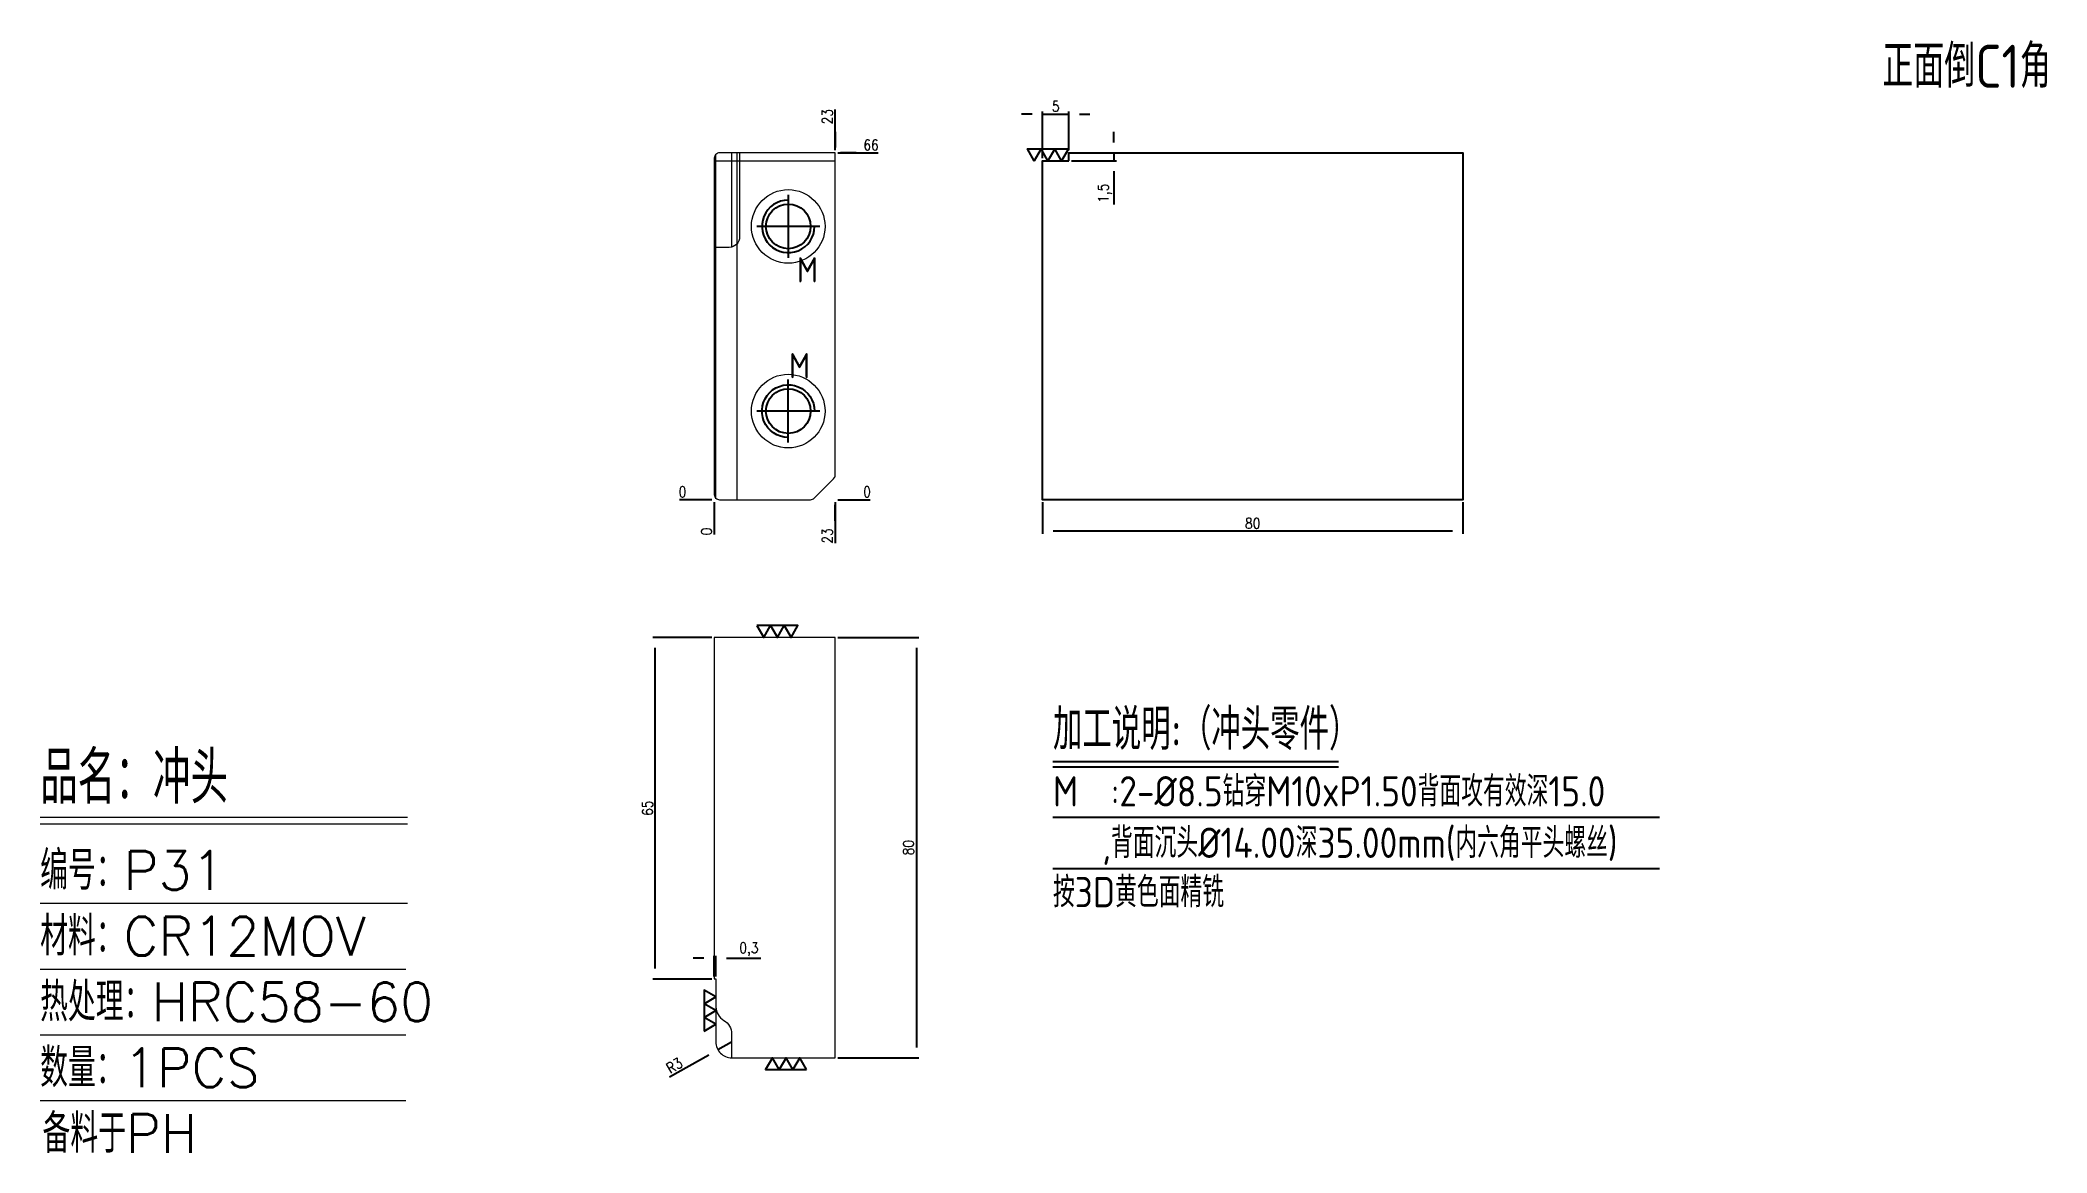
# Model space of a CAD drawing. Header units: millimetres. Extents: x 92888 to 93270, y 9297 to 9509.
import ezdxf
from ezdxf.enums import TextEntityAlignment as Align

# ---------------------------------------------------------------- set-up
doc = ezdxf.new("R2010")
doc.units = ezdxf.units.MM
doc.linetypes.add('CENTER', pattern=[0])
doc.linetypes.add('HIDDEN', pattern=[0])
for name, color, linetype in [('DIM', 4, 'Continuous'), ('PUNCH', 2, 'Continuous'), ('TEXT', 4, 'Continuous')]:
    doc.layers.add(name, color=color, linetype=linetype)
doc.styles.add('chinesef_fs', font='simplex.shx', dxfattribs={"bigfont": 'gbcbig.shx'})
doc.styles.add('gbenor', font='gbenor.shx', dxfattribs={"bigfont": 'gbcbig.shx'})
doc.styles.get("Standard").update_dxf_attribs({"font": 'txt.shx', "width": 0.85, "bigfont": 'ctxt.shx'})
doc.dimstyles.new('T-2-WX', dxfattribs={"dimtxt": 2, "dimasz": 2, "dimexe": 0.5, "dimexo": 0.5, "dimgap": 0.5, "dimtad": 1, "dimtxsty": 'Standard', "dimblk": 'OPEN30', "dimcen": 0, "dimazin": 3, "dimtfac": 1, "dimtmove": 0, "dimatfit": 3, "dimldrblk": 'OPEN30', "dimlwd": -1, "dimlwe": -1})

# ---------------------------------------------------------------- blocks, each defined once
blk = doc.blocks.new('*D7579')
at = {"layer": 'Defpoints', "color": 0}
for p in [(93015.99, 9421.28), (93038.99, 9421.28), (93043.99, 9421.28)]:
    blk.add_point(p, dxfattribs=at)
at = {"layer": 'DIM', "color": 0}
blk.add_line((93039.49, 9421.28), (93045.63, 9421.28), dxfattribs=at)
at = {"layer": 'DIM', "color": 0, "insert": (93045.06, 9422.78), "char_height": 2, "attachment_point": 5}
blk.add_mtext('0', dxfattribs=at)
blk = doc.blocks.new('_Open30')
blk = doc.blocks.new('*D7580')
at = {"layer": 'Defpoints', "color": 0}
for p in [(93038.99, 9487.27), (93043.99, 9487.27), (93015.99, 9421.28)]:
    blk.add_point(p, dxfattribs=at)
at = {"layer": 'DIM', "color": 0}
for p, q in [((93039.49, 9487.27), (93042.99, 9487.27)), ((93042.99, 9487.27), (93039.99, 9487.27)), ((93039.99, 9487.27), (93047.17, 9487.27))]:
    blk.add_line(p, q, dxfattribs=at)
at = {"layer": 'DIM', "color": 0, "insert": (93045.83, 9488.77), "char_height": 2, "attachment_point": 5}
blk.add_mtext('66', dxfattribs=at)
blk = doc.blocks.new('*D7581')
at = {"layer": 'Defpoints', "color": 0}
for p in [(93010.99, 9421.28), (93015.99, 9421.28), (93015.99, 9421.28)]:
    blk.add_point(p, dxfattribs=at)
at = {"layer": 'DIM', "color": 0}
blk.add_line((93015.49, 9421.28), (93009.36, 9421.28), dxfattribs=at)
at = {"layer": 'DIM', "color": 0, "insert": (93009.93, 9422.78), "char_height": 2, "attachment_point": 5}
blk.add_mtext('0', dxfattribs=at)
blk = doc.blocks.new('*D7582')
at = {"layer": 'Defpoints', "color": 0}
for p in [(93015.99, 9421.28), (93038.99, 9421.28), (93038.99, 9416.28)]:
    blk.add_point(p, dxfattribs=at)
at = {"layer": 'DIM', "color": 0}
for p, q in [((93038.99, 9420.78), (93038.99, 9417.28)), ((93038.99, 9417.28), (93038.99, 9420.28)), ((93038.99, 9420.28), (93038.99, 9413.02))]:
    blk.add_line(p, q, dxfattribs=at)
at = {"layer": 'DIM', "color": 0, "insert": (93037.49, 9414.4), "char_height": 2, "attachment_point": 5, "rotation": 90}
blk.add_mtext('23', dxfattribs=at)
blk = doc.blocks.new('*D7583')
at = {"layer": 'Defpoints', "color": 0}
for p in [(93015.99, 9421.28), (93015.99, 9421.28), (93015.99, 9416.28)]:
    blk.add_point(p, dxfattribs=at)
at = {"layer": 'DIM', "color": 0}
blk.add_line((93015.99, 9420.78), (93015.99, 9414.64), dxfattribs=at)
at = {"layer": 'DIM', "color": 0, "insert": (93014.49, 9415.21), "char_height": 2, "attachment_point": 5, "rotation": 90}
blk.add_mtext('0', dxfattribs=at)
blk = doc.blocks.new('*D7584')
at = {"layer": 'Defpoints', "color": 0}
for p in [(93038.99, 9492.27), (93038.99, 9487.27), (93015.99, 9421.28)]:
    blk.add_point(p, dxfattribs=at)
at = {"layer": 'DIM', "color": 0}
for p, q in [((93038.99, 9488.27), (93038.99, 9495.53)), ((93038.99, 9487.77), (93038.99, 9491.27)), ((93038.99, 9491.27), (93038.99, 9488.27))]:
    blk.add_line(p, q, dxfattribs=at)
at = {"layer": 'DIM', "color": 0, "insert": (93037.49, 9494.15), "char_height": 2, "attachment_point": 5, "rotation": 90}
blk.add_mtext('23', dxfattribs=at)
blk = doc.blocks.new('*D7585')
at = {"layer": 'Defpoints', "color": 0}
for p in [(93038.99, 9395.09), (93038.99, 9315.09), (93054.45, 9315.09)]:
    blk.add_point(p, dxfattribs=at)
at = {"layer": 'DIM', "color": 0}
for p, q in [((93039.49, 9395.09), (93054.95, 9395.09)), ((93054.45, 9393.09), (93054.45, 9317.09)), ((93039.49, 9315.09), (93054.95, 9315.09))]:
    blk.add_line(p, q, dxfattribs=at)
at = {"layer": 'DIM', "color": 0, "insert": (93052.95, 9355.09), "char_height": 2, "attachment_point": 5, "rotation": 90}
blk.add_mtext('80', dxfattribs=at)
blk = doc.blocks.new('*D7586')
at = {"layer": 'Defpoints', "color": 0}
for p in [(93004.76, 9395.09), (93015.99, 9395.09), (93015.99, 9330.09)]:
    blk.add_point(p, dxfattribs=at)
at = {"layer": 'DIM', "color": 0}
for p, q in [((93015.49, 9395.09), (93004.26, 9395.09)), ((93004.76, 9332.09), (93004.76, 9393.09)), ((93015.49, 9330.09), (93004.26, 9330.09))]:
    blk.add_line(p, q, dxfattribs=at)
at = {"layer": 'DIM', "color": 0, "insert": (93003.26, 9362.59), "char_height": 2, "attachment_point": 5, "rotation": 90}
blk.add_mtext('65', dxfattribs=at)
blk = doc.blocks.new('*D7587')
at = {"layer": 'Defpoints', "color": 0}
for p in [(93016.29, 9334.03), (93015.99, 9330.09), (93016.29, 9330.09)]:
    blk.add_point(p, dxfattribs=at)
at = {"layer": 'DIM', "color": 0}
for p, q in [((93013.99, 9334.03), (93011.99, 9334.03)), ((93015.99, 9330.59), (93015.99, 9334.53)), ((93015.99, 9334.03), (93016.29, 9334.03)), ((93016.29, 9330.59), (93016.29, 9334.53)), ((93018.29, 9334.03), (93024.86, 9334.03))]:
    blk.add_line(p, q, dxfattribs=at)
at = {"layer": 'DIM', "color": 0, "insert": (93022.58, 9335.72), "char_height": 2, "attachment_point": 5}
blk.add_mtext('0,3', dxfattribs=at)
blk = doc.blocks.new('*D7588')
at = {"layer": 'Defpoints', "color": 0}
for p in [(93016.68, 9316.61), (93019.29, 9318.09)]:
    blk.add_point(p, dxfattribs=at)
at = {"layer": 'DIM', "color": 0}
for p, q in [((93019.29, 9318.09), (93016.68, 9316.61)), ((93014.94, 9315.63), (93007.49, 9311.41))]:
    blk.add_line(p, q, dxfattribs=at)
at = {"layer": 'DIM', "color": 0, "insert": (93008.39, 9313.64), "char_height": 2, "attachment_point": 5, "rotation": 29.5206}
blk.add_mtext('R3', dxfattribs=at)
blk = doc.blocks.new('*D7589')
at = {"layer": 'Defpoints', "color": 0}
for p in [(93078.47, 9421.28), (93158.47, 9421.28), (93078.47, 9415.28)]:
    blk.add_point(p, dxfattribs=at)
at = {"layer": 'DIM', "color": 0}
for p, q in [((93078.47, 9420.78), (93078.47, 9414.78)), ((93158.47, 9420.78), (93158.47, 9414.78)), ((93156.47, 9415.28), (93080.47, 9415.28))]:
    blk.add_line(p, q, dxfattribs=at)
at = {"layer": 'DIM', "color": 0, "insert": (93118.47, 9416.78), "char_height": 2, "attachment_point": 5}
blk.add_mtext('80', dxfattribs=at)
blk = doc.blocks.new('*D7590')
at = {"layer": 'Defpoints', "color": 0}
for p in [(93083.47, 9494.62), (93078.47, 9485.77), (93083.47, 9487.27)]:
    blk.add_point(p, dxfattribs=at)
at = {"layer": 'DIM', "color": 0}
for p, q in [((93076.47, 9494.62), (93074.47, 9494.62)), ((93078.47, 9486.27), (93078.47, 9495.12)), ((93078.47, 9494.62), (93083.47, 9494.62)), ((93083.47, 9487.77), (93083.47, 9495.12)), ((93085.47, 9494.62), (93087.47, 9494.62))]:
    blk.add_line(p, q, dxfattribs=at)
at = {"layer": 'DIM', "color": 0, "insert": (93080.97, 9496.12), "char_height": 2, "attachment_point": 5}
blk.add_mtext('5', dxfattribs=at)
blk = doc.blocks.new('*D7591')
at = {"layer": 'Defpoints', "color": 0}
for p in [(93083.47, 9487.27), (93083.47, 9485.77), (93092.03, 9485.77)]:
    blk.add_point(p, dxfattribs=at)
at = {"layer": 'DIM', "color": 0}
for p, q in [((93092.03, 9489.27), (93092.03, 9491.27)), ((93083.97, 9487.27), (93092.53, 9487.27)), ((93083.97, 9485.77), (93092.53, 9485.77)), ((93092.03, 9487.27), (93092.03, 9485.77)), ((93092.03, 9483.77), (93092.03, 9477.46))]:
    blk.add_line(p, q, dxfattribs=at)
at = {"layer": 'DIM', "color": 0, "insert": (93090.34, 9479.61), "char_height": 2, "attachment_point": 5, "rotation": 90}
blk.add_mtext('1,5', dxfattribs=at)

msp = doc.modelspace()

# ---------------------------------------------------------------- linework, layer by layer
at = {"layer": 'DIM', "color": 4, "linetype": 'Continuous', "lineweight": 13}
for p, q in [((92887.669, 9360.875), (92957.568, 9360.875)), ((92887.669, 9359.587), (92957.568, 9359.587)), ((92887.669, 9344.496), (92957.568, 9344.496)), ((92887.669, 9331.982), (92957.264, 9331.982)), ((92887.669, 9319.468), (92957.264, 9319.468)), ((92887.669, 9306.954), (92957.264, 9306.954))]:
    msp.add_line(p, q, dxfattribs=at)
at = {"layer": 'PUNCH', "linetype": 'Continuous', "lineweight": 15}
msp.add_line((93015.994, 9485.774), (93038.994, 9485.774), dxfattribs=at)
at = {"layer": 'PUNCH', "linetype": 'HIDDEN', "lineweight": 15, "ltscale": 3}
for p, q in [((93016.294, 9421.421), (93016.294, 9486.989)), ((93019.294, 9487.274), (93019.294, 9469.276))]:
    msp.add_line(p, q, dxfattribs=at)
at = {"layer": 'PUNCH', "linetype": 'Continuous', "lineweight": 15}
for points in [[(93038.994, 9487.274), (93016.994, 9487.274, 0.4142136), (93015.994, 9486.274), (93015.994, 9422.276, 0.4142136), (93016.994, 9421.276), (93034.306, 9421.276, 0.1989124), (93035.013, 9421.569), (93038.701, 9425.257, 0.1989124), (93038.994, 9425.964)], [(93038.994, 9395.092), (93015.994, 9395.092), (93015.994, 9330.092), (93016.294, 9330.092), (93016.294, 9318.092, 0.4142136), (93019.294, 9315.092), (93038.994, 9315.092)]]:
    msp.add_lwpolyline(points, format="xyb", close=True, dxfattribs=at)
at = {"layer": 'PUNCH', "linetype": 'HIDDEN', "lineweight": 15, "ltscale": 3}
msp.add_lwpolyline([(93020.794, 9487.274), (93020.794, 9471.276, -0.4142136), (93018.794, 9469.276), (93015.994, 9469.276)], format="xyb", dxfattribs=at)
msp.add_lwpolyline([(93020.294, 9487.274), (93020.294, 9421.136)], dxfattribs=at)
at = {"layer": 'PUNCH'}
for points in [[(93030.064, 9478.274, 2.4142136), (93035.064, 9473.274)], [(93030.064, 9433.136, -2.4142136), (93035.064, 9438.136)]]:
    msp.add_lwpolyline(points, format="xyb", dxfattribs=at)
at = {"layer": 'PUNCH', "linetype": 'CENTER'}
for points in [[(93030.064, 9479.274), (93030.064, 9467.274)], [(93036.064, 9473.274), (93024.064, 9473.274)], [(93030.064, 9432.136), (93030.064, 9444.136)], [(93036.064, 9438.136), (93024.064, 9438.136)]]:
    msp.add_lwpolyline(points, dxfattribs=at)
at = {"layer": 'PUNCH', "linetype": 'HIDDEN', "lineweight": 15}
msp.add_lwpolyline([(93016.294, 9324.819, 0.2679492), (93017.794, 9322.221, -0.2679492), (93019.294, 9319.623), (93019.294, 9315.092)], format="xyb", dxfattribs=at)
at = {"layer": 'PUNCH', "linetype": 'HIDDEN', "lineweight": 15, "ltscale": 3}
for centre in [(93030.064, 9473.274), (93030.064, 9438.136)]:
    msp.add_circle(centre, 7, dxfattribs=at)
at = {"layer": 'PUNCH'}
for centre in [(93030.064, 9473.274), (93030.064, 9438.136)]:
    msp.add_circle(centre, 4.25, dxfattribs=at)
at = {"layer": 'TEXT', "color": 3}
for p, q in [((93080.449, 9371.475), (93134.771, 9371.475)), ((93080.449, 9370.467), (93134.771, 9370.467)), ((93080.449, 9360.905), (93195.925, 9360.905)), ((93080.449, 9351.113), (93195.925, 9351.113))]:
    msp.add_line(p, q, dxfattribs=at)
at = {"layer": 'TEXT'}
for points in [[(93083.375, 9488.024), (93082.076, 9485.774), (93080.777, 9488.024), (93079.478, 9485.774), (93078.179, 9488.024), (93076.88, 9485.774), (93075.581, 9488.024), (93083.375, 9488.024)], [(93024.097, 9397.342), (93025.396, 9395.092), (93026.695, 9397.342), (93027.994, 9395.092), (93029.293, 9397.342), (93030.592, 9395.092), (93031.891, 9397.342), (93024.097, 9397.342)], [(93014.044, 9320.195), (93016.294, 9321.494), (93014.044, 9322.793), (93016.294, 9324.092), (93014.044, 9325.391), (93016.294, 9326.69), (93014.044, 9327.989), (93014.044, 9320.195)], [(93033.541, 9312.842), (93032.242, 9315.092), (93030.943, 9312.842), (93029.644, 9315.092), (93028.345, 9312.842), (93027.046, 9315.092), (93025.747, 9312.842), (93033.541, 9312.842)]]:
    msp.add_lwpolyline(points, close=True, dxfattribs=at)
at = {"layer": 'TEXT', "color": 2}
msp.add_lwpolyline([(93083.474, 9485.774), (93083.474, 9487.274), (93158.474, 9487.274), (93158.474, 9421.276), (93078.474, 9421.276), (93078.474, 9485.774)], close=True, dxfattribs=at)

# ---------------------------------------------------------------- texts
at = {"layer": 'DIM', "color": 3, "linetype": 'Continuous', "lineweight": 13, "style": 'chinesef_fs'}
for s, height, p in [('品名：冲头', 9.9377, (92887.669, 9363.452)), ('编号：P31', 7.3613, (92887.669, 9347.073)), ('材料：CR12MOV', 7.3613, (92887.669, 9334.559)), ('热处理：HRC58-60', 7.36126, (92887.669, 9322.044)), ('数量：1PCS', 7.3613, (92887.669, 9309.53)), ('备料于PH', 7.3613, (92888.117, 9297.016))]:
    msp.add_text(s, height=height, dxfattribs=at).set_placement(p)
at = {"layer": 'TEXT', "color": 4, "lineweight": 18, "style": 'gbenor'}
msp.add_text('正面倒C1角', height=8.1761, dxfattribs=at).set_placement((93238.326, 9499.656))
at = {"layer": 'TEXT', "color": 4, "style": 'gbenor'}
for p in [(93033.721, 9465.018), (93032.222, 9446.777)]:
    msp.add_text('M', height=4.8, dxfattribs=at).set_placement(p, align=Align.MIDDLE_CENTER)
for s, height, p in [('加工说明:（冲头零件）', 7.776, (93080.449, 9373.692)), ('M  :2-%%C8.5钻穿M10xP1.50背面攻有效深15.0', 5.76, (93080.449, 9362.921)), ('   ,背面沉头%%c14.00深35.00mm(内六角平头螺丝)', 5.76, (93080.449, 9353.129))]:
    msp.add_text(s, height=height, dxfattribs=at).set_placement(p)
at = {"layer": 'TEXT', "color": 2, "style": 'gbenor'}
msp.add_text('按3D黄色面精铣', height=5.76, dxfattribs=at).set_placement((93080.449, 9343.747))

# ---------------------------------------------------------------- dimensions: what is measured, and where the dimension line sits
at = {"layer": 'DIM'}
for feature_location, offset, dtype, origin, picture, middle in [((93038.994, 9487.274), (0, 5), 1, (93015.994, 9421.276), '*D7584', (93037.494, 9494.151)), ((93038.994, 9487.274), (5, 0), 0, (93015.994, 9421.276), '*D7580', (93045.83, 9488.775)), ((93015.994128019, 9421.275771647), (-5, 0), 0, (93015.994128019, 9421.275771647), '*D7581', (93009.927461352, 9422.775771647)), ((93038.994128039, 9421.275771647), (5, 0), 0, (93015.994128019, 9421.275771647), '*D7579', (93045.060794705, 9422.775771647)), ((93015.994128019, 9421.275771647), (0, -5), 1, (93015.994128019, 9421.275771647), '*D7583', (93014.494128019, 9415.20910498)), ((93038.994, 9421.276), (0, -5), 1, (93015.994, 9421.276), '*D7582', (93037.494, 9414.4))]:
    dim = msp.add_ordinate_dim(feature_location=feature_location, offset=offset, dtype=dtype, origin=origin, dimstyle='T-2-WX', dxfattribs=at)
    dim.commit()
    dim.dimension.update_dxf_attribs({"geometry": picture, "text_midpoint": middle})
for base, p1, p2, picture, middle in [((93083.474, 9494.619), (93078.474, 9485.774), (93083.474, 9487.274), '*D7590', (93080.974, 9496.119)), ((93078.474, 9415.276), (93158.474, 9421.276), (93078.474, 9421.276), '*D7589', (93118.474, 9416.776))]:
    dim = msp.add_linear_dim(base=base, p1=p1, p2=p2, dimstyle='T-2-WX', dxfattribs=at)
    dim.commit()
    dim.dimension.update_dxf_attribs({"geometry": picture, "text_midpoint": middle})
for base, p1, p2, angle, picture, middle in [((93092.031, 9485.774), (93083.474, 9487.274), (93083.474, 9485.774), 90, '*D7591', (93090.34, 9479.615)), ((93004.764, 9395.092), (93015.994, 9330.092), (93015.994, 9395.092), 90, '*D7586', (93003.264, 9362.592)), ((93054.449, 9315.092), (93038.994, 9395.092), (93038.994, 9315.092), 90, '*D7585', (93052.949, 9355.092)), ((93016.294, 9334.031), (93015.994, 9330.092), (93016.294, 9330.092), 180, '*D7587', (93022.575, 9335.721))]:
    dim = msp.add_linear_dim(base=base, p1=p1, p2=p2, angle=angle, dimstyle='T-2-WX', dxfattribs=at)
    dim.commit()
    dim.dimension.update_dxf_attribs({"geometry": picture, "text_midpoint": middle})
dim = msp.add_radius_dim(center=(93019.294, 9318.092), mpoint=(93016.684, 9316.614), dimstyle='T-2-WX', dxfattribs=at)
dim.commit()
dim.dimension.update_dxf_attribs({"geometry": '*D7588', "text_midpoint": (93009.126, 9312.334), "dimtype": 164})

doc.saveas('drawing.dxf')
